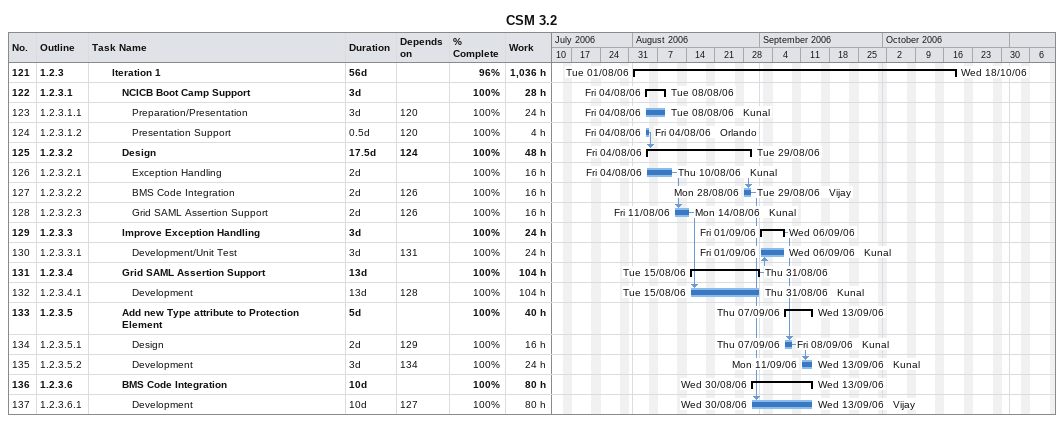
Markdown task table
CSM 3.2

| ID | WBS | Task | Duration | Start | Finish | Predecessors | Resources | % complete | Work (h) |
|---|---|---|---|---|---|---|---|---|---|
| 121 | 1.2.3 | **Iteration 1** | 56d | 2006-08-01 | 2006-10-18 |  |  | 96 | 1036 |
| 122 | 1.2.3.1 | **NCICB Boot Camp Support** | 3d | 2006-08-04 | 2006-08-08 |  |  | 100 | 28 |
| 123 | 1.2.3.1.1 | Preparation/Presentation | 3d | 2006-08-04 | 2006-08-08 | 120 | Kunal | 100 | 24 |
| 124 | 1.2.3.1.2 | Presentation Support | 0.5d | 2006-08-04 | 2006-08-04 | 120 | Orlando | 100 | 4 |
| 125 | 1.2.3.2 | **Design** | 17.5d | 2006-08-04 | 2006-08-29 | 124 |  | 100 | 48 |
| 126 | 1.2.3.2.1 | Exception Handling | 2d | 2006-08-04 | 2006-08-10 |  | Kunal | 100 | 16 |
| 127 | 1.2.3.2.2 | BMS Code Integration | 2d | 2006-08-28 | 2006-08-29 | 126 | Vijay | 100 | 16 |
| 128 | 1.2.3.2.3 | Grid SAML Assertion Support | 2d | 2006-08-11 | 2006-08-14 | 126 | Kunal | 100 | 16 |
| 129 | 1.2.3.3 | **Improve Exception Handling** | 3d | 2006-09-01 | 2006-09-06 |  |  | 100 | 24 |
| 130 | 1.2.3.3.1 | Development/Unit Test | 3d | 2006-09-01 | 2006-09-06 | 131 | Kunal | 100 | 24 |
| 131 | 1.2.3.4 | **Grid SAML Assertion Support** | 13d | 2006-08-15 | 2006-08-31 |  |  | 100 | 104 |
| 132 | 1.2.3.4.1 | Development | 13d | 2006-08-15 | 2006-08-31 | 128 | Kunal | 100 | 104 |
| 133 | 1.2.3.5 | **Add new Type attribute to Protection Element** | 5d | 2006-09-07 | 2006-09-13 |  |  | 100 | 40 |
| 134 | 1.2.3.5.1 | Design | 2d | 2006-09-07 | 2006-09-08 | 129 | Kunal | 100 | 16 |
| 135 | 1.2.3.5.2 | Development | 3d | 2006-09-11 | 2006-09-13 | 134 | Kunal | 100 | 24 |
| 136 | 1.2.3.6 | **BMS Code Integration** | 10d | 2006-08-30 | 2006-09-13 |  |  | 100 | 80 |
| 137 | 1.2.3.6.1 | Development | 10d | 2006-08-30 | 2006-09-13 | 127 | Vijay | 100 | 80 |
